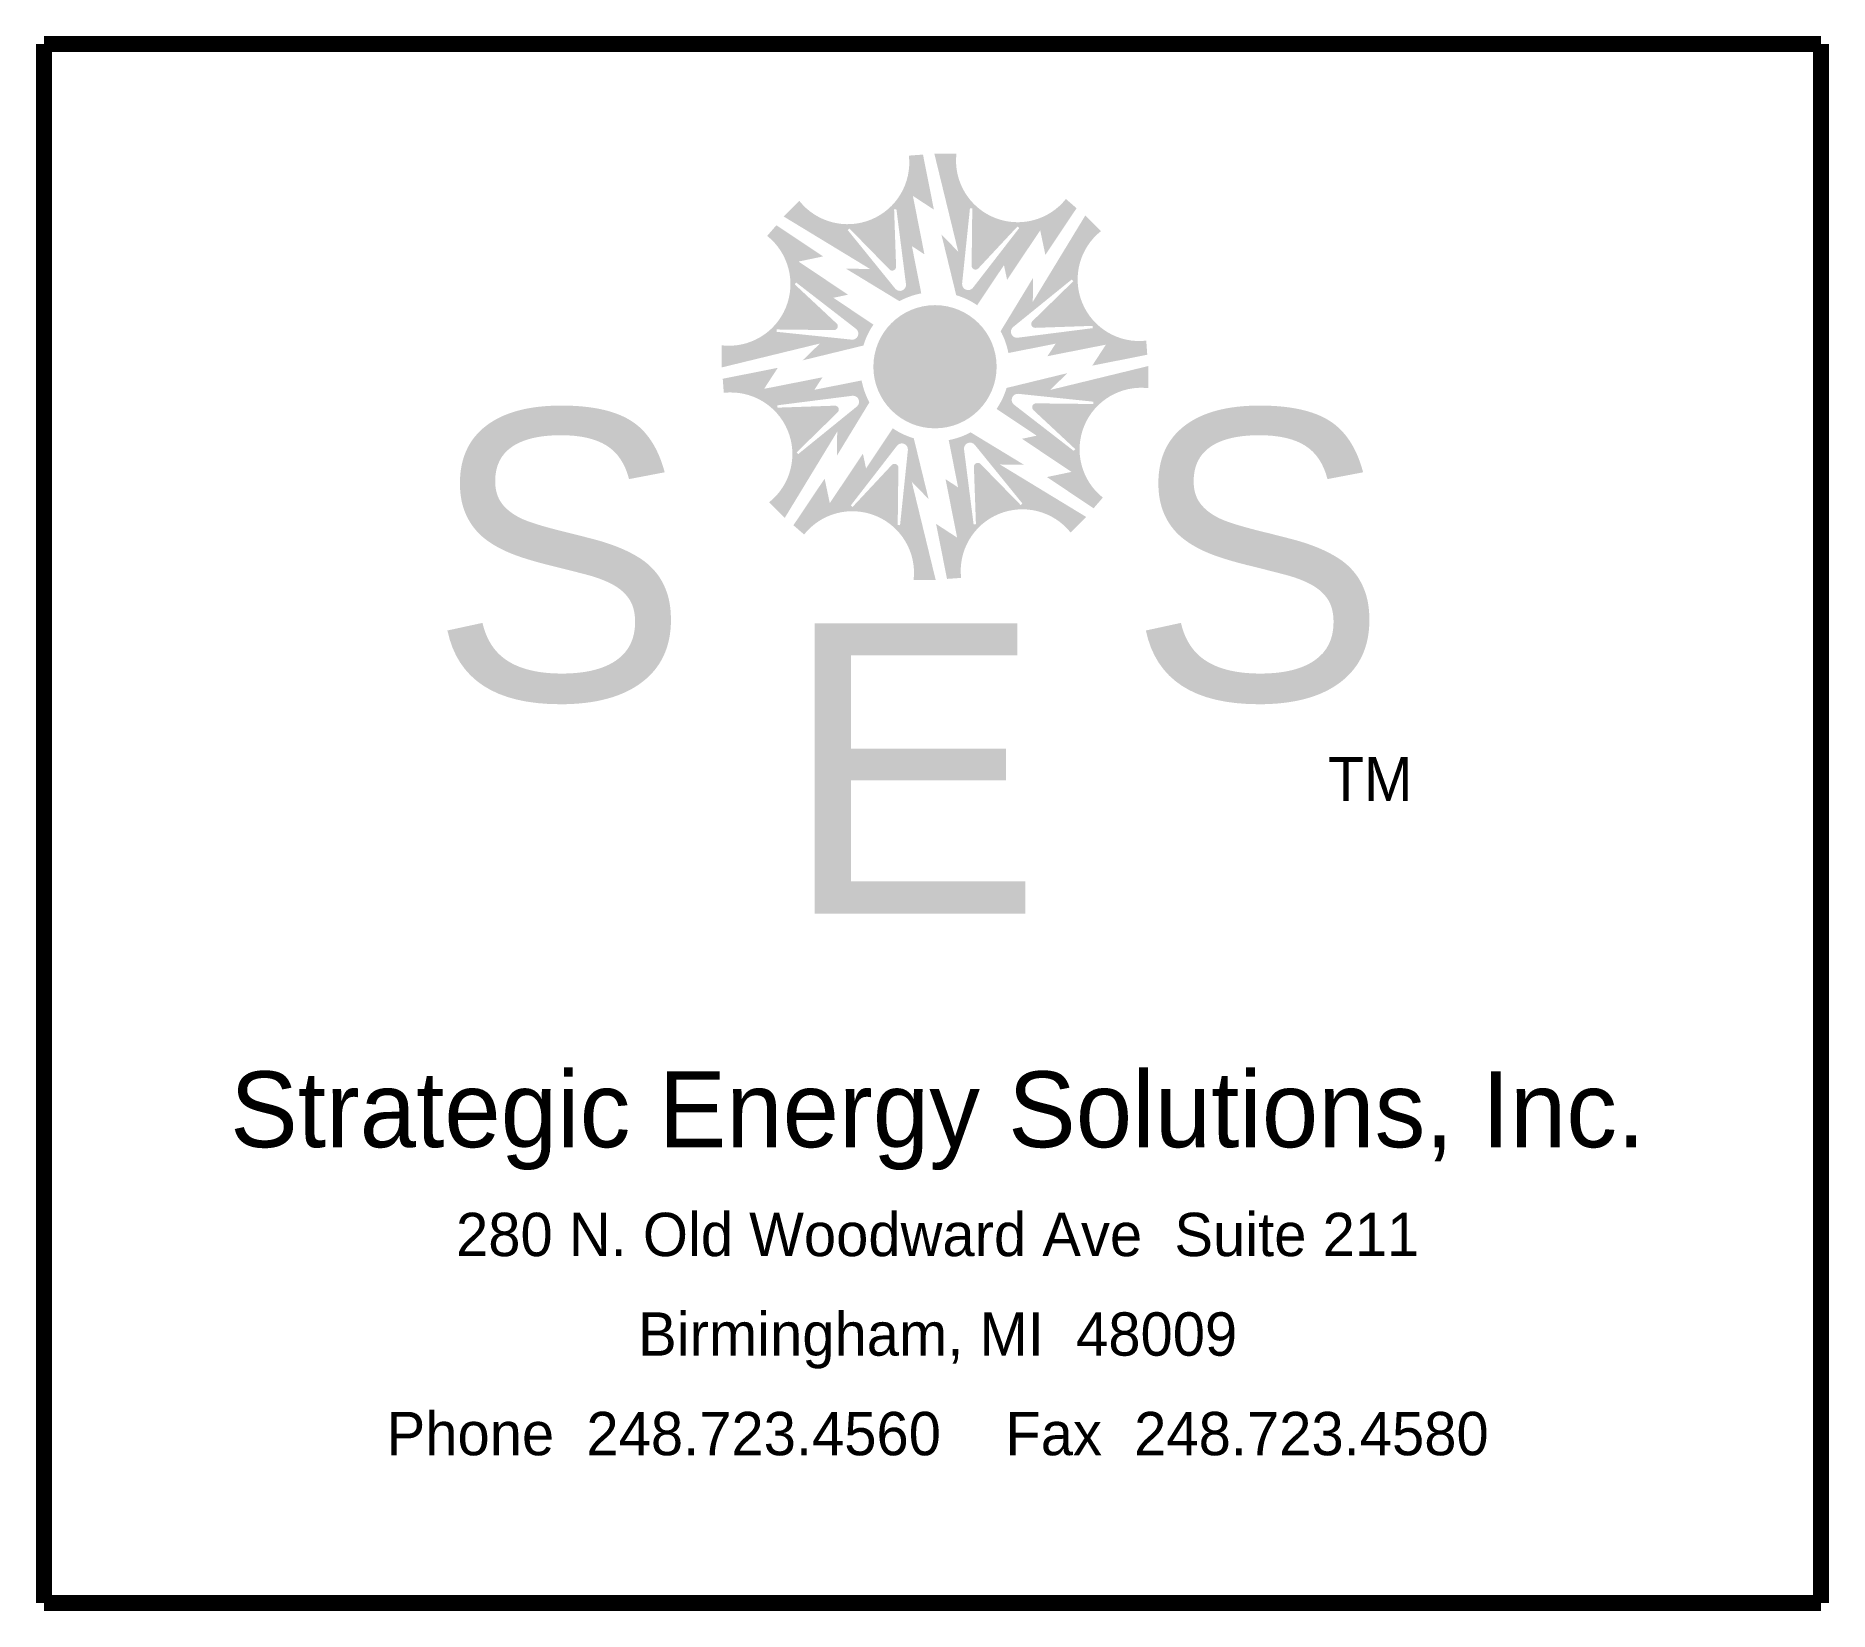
# Model space of a CAD drawing. Extents: x 3798.27 to 3801.72, y 1983.45 to 1986.49.
import ezdxf
from ezdxf.enums import TextEntityAlignment as Align

# ---------------------------------------------------------------- set-up
doc = ezdxf.new("R2010")
doc.units = 0
doc.header["$LTSCALE"] = 22
doc.header["$MEASUREMENT"] = 0
doc.layers.add('TB', color=5, linetype='CONTINUOUS')
doc.layers.add('TEXT', color=1, linetype='CONTINUOUS')
doc.styles.add('SES', font='HANDGOTN.TTF', dxfattribs={"height": 16})

msp = doc.modelspace()

# ---------------------------------------------------------------- hatches: boundary and pattern name
at = {"layer": 'TEXT'}
h = msp.add_hatch(color=256, dxfattribs=at)
h.paths.add_polyline_path([(3799.9603, 1986.1772), (3800.0007, 1986.1508), (3799.9797, 1986.2567), (3799.9526, 1986.2547, -0.753595), (3799.742, 1986.1676), (3799.712, 1986.1375), (3799.878, 1986.0366), (3799.8315, 1986.0373), (3799.9344, 1985.9747, -0.078137), (3799.9764, 1985.9897), (3799.9584, 1986.0806), (3799.9825, 1986.0648)])
h.paths.add_polyline_path([(3799.9286, 1986.1517), (3799.947, 1986.0073, -0.733651), (3799.9266, 1985.9985), (3799.8349, 1986.1116), (3799.8382, 1986.1146), (3799.9154, 1986.0356, 0.658426), (3799.928, 1986.041), (3799.9242, 1986.1514)], flags=16)
h = msp.add_hatch(color=256, dxfattribs=at)
h.paths.add_polyline_path([(3800.2051, 1986.111), (3800.215, 1986.0638), (3800.275, 1986.1535), (3800.2545, 1986.1713, -0.753595), (3800.044, 1986.2585), (3800.0015, 1986.2585), (3800.0475, 1986.0698), (3800.0151, 1986.1031), (3800.0436, 1985.9862, -0.078137), (3800.0839, 1985.967), (3800.1354, 1986.044), (3800.1414, 1986.0158)])
h.paths.add_polyline_path([(3800.1647, 1986.1154), (3800.0756, 1986.0003, -0.733651), (3800.0549, 1986.0085), (3800.07, 1986.1533), (3800.0745, 1986.1531), (3800.0732, 1986.0427, 0.658426), (3800.086, 1986.0376), (3800.1613, 1986.1183)], flags=16)
h = msp.add_hatch(color=256, dxfattribs=at)
h.paths.add_polyline_path([(3800.3314, 1985.8911), (3800.3051, 1985.8507), (3800.4109, 1985.8717), (3800.409, 1985.8988, -0.753595), (3800.3218, 1986.1094), (3800.2917, 1986.1394), (3800.1908, 1985.9734), (3800.1915, 1986.0199), (3800.129, 1985.917, -0.078137), (3800.1439, 1985.875), (3800.2348, 1985.893), (3800.219, 1985.8689)])
h.paths.add_polyline_path([(3800.3059, 1985.9228), (3800.1615, 1985.9044, -0.733651), (3800.1528, 1985.9248), (3800.2658, 1986.0165), (3800.2688, 1986.0132), (3800.1898, 1985.936, 0.658426), (3800.1952, 1985.9234), (3800.3056, 1985.9272)], flags=16)
h = msp.add_hatch(color=256, dxfattribs=at)
h.paths.add_polyline_path([(3799.7404, 1986.0509), (3799.7876, 1986.0608), (3799.6979, 1986.1208), (3799.6801, 1986.1003, -0.753595), (3799.5929, 1985.8897), (3799.5929, 1985.8473), (3799.7816, 1985.8933), (3799.7483, 1985.8609), (3799.8652, 1985.8894, -0.078137), (3799.8844, 1985.9296), (3799.8074, 1985.9812), (3799.8356, 1985.9872)])
h.paths.add_polyline_path([(3799.736, 1986.0105), (3799.8511, 1985.9214, -0.733651), (3799.8429, 1985.9007), (3799.6981, 1985.9158), (3799.6983, 1985.9203), (3799.8087, 1985.919, 0.658426), (3799.8138, 1985.9317), (3799.7331, 1986.0071)], flags=16)
h = msp.add_hatch(color=256, dxfattribs=at)
edge = h.paths.add_edge_path()
edge.add_arc((3800.0028, 1985.8486), 0.1185, 0, 360)
h = msp.add_hatch(color=256, dxfattribs=at)
h.paths.add_polyline_path([(3799.6742, 1985.8061), (3799.7005, 1985.8465), (3799.5947, 1985.8255), (3799.5967, 1985.7984, -0.753595), (3799.6838, 1985.5878), (3799.7139, 1985.5578), (3799.8148, 1985.7238), (3799.8141, 1985.6773), (3799.8767, 1985.7801, -0.078137), (3799.8617, 1985.8222), (3799.7708, 1985.8042), (3799.7866, 1985.8283)])
h.paths.add_polyline_path([(3799.6997, 1985.7744), (3799.8441, 1985.7928, -0.733651), (3799.8528, 1985.7723), (3799.7398, 1985.6806), (3799.7368, 1985.6839), (3799.8158, 1985.7611, 0.658426), (3799.8104, 1985.7737), (3799.7, 1985.7699)], flags=16)
h = msp.add_hatch(color=256, dxfattribs=at)
h.paths.add_polyline_path([(3800.2652, 1985.6463), (3800.218, 1985.6364), (3800.3077, 1985.5763), (3800.3255, 1985.5969, -0.753595), (3800.4127, 1985.8074), (3800.4127, 1985.8499), (3800.224, 1985.8039), (3800.2574, 1985.8363), (3800.1404, 1985.8078, -0.078137), (3800.1212, 1985.7675), (3800.1983, 1985.716), (3800.1701, 1985.71)])
h.paths.add_polyline_path([(3800.2696, 1985.6867), (3800.1545, 1985.7758, -0.733651), (3800.1628, 1985.7965), (3800.3075, 1985.7814), (3800.3073, 1985.7769), (3800.1969, 1985.7782, 0.658426), (3800.1918, 1985.7654), (3800.2725, 1985.6901)], flags=16)
h = msp.add_hatch(color=256, dxfattribs=at)
h.paths.add_polyline_path([(3799.8005, 1985.5862), (3799.7906, 1985.6333), (3799.7306, 1985.5437), (3799.7511, 1985.5259, -0.753595), (3799.9617, 1985.4386), (3800.0041, 1985.4386), (3799.9581, 1985.6274), (3799.9905, 1985.594), (3799.962, 1985.711, -0.078137), (3799.9217, 1985.7301), (3799.8702, 1985.6531), (3799.8642, 1985.6813)])
h.paths.add_polyline_path([(3799.8409, 1985.5818), (3799.93, 1985.6969, -0.733651), (3799.9507, 1985.6886), (3799.9356, 1985.5438), (3799.9311, 1985.5441), (3799.9324, 1985.6545, 0.658426), (3799.9197, 1985.6596), (3799.8443, 1985.5789)], flags=16)
h = msp.add_hatch(color=256, dxfattribs=at)
h.paths.add_polyline_path([(3800.0453, 1985.52), (3800.0049, 1985.5463), (3800.0259, 1985.4405), (3800.053, 1985.4424, -0.753595), (3800.2636, 1985.5296), (3800.2936, 1985.5596), (3800.1276, 1985.6606), (3800.1741, 1985.6599), (3800.0713, 1985.7224, -0.078137), (3800.0292, 1985.7075), (3800.0472, 1985.6166), (3800.0231, 1985.6323)])
h.paths.add_polyline_path([(3800.077, 1985.5455), (3800.0586, 1985.6899, -0.733651), (3800.0791, 1985.6986), (3800.1708, 1985.5856), (3800.1675, 1985.5826), (3800.0903, 1985.6616, 0.658426), (3800.0776, 1985.6562), (3800.0815, 1985.5458)], flags=16)

# ---------------------------------------------------------------- linework, layer by layer
at = {"layer": 'TB', "const_width": 0.0312}
for points in [[(3798.2897, 1986.4695), (3798.2897, 1983.4705)], [(3801.7063, 1986.4695), (3801.7063, 1983.4705)]]:
    msp.add_lwpolyline(points, dxfattribs=at)
at = {"layer": 'TB', "linetype": 'CONTINUOUS', "const_width": 0.0312}
for points in [[(3798.2897, 1986.4695), (3801.7063, 1986.4695)], [(3798.2897, 1983.4705), (3801.7063, 1983.4705)]]:
    msp.add_lwpolyline(points, dxfattribs=at)

# ---------------------------------------------------------------- texts
at = {"layer": 'TEXT', "style": 'SES'}
for s, p in [('S', (3799.0314, 1985.2073)), ('S', (3800.3743, 1985.2073)), ('E', (3799.7103, 1984.7967))]:
    msp.add_text(s, height=0.5583, dxfattribs=at).set_placement(p)
at = {"layer": 'TEXT'}
msp.add_text('TM', height=0.08418, dxfattribs=at).set_placement((3800.7586, 1985.0135))
at = {"layer": 'TEXT', "style": 'SES'}
for s, height, p in [('Strategic Energy Solutions, Inc.', 0.145833, (3800.0079, 1984.3473)), ('280 N. Old Woodward Ave  Suite 211', 0.083333, (3800.0079, 1984.1378)), ('Birmingham, MI  48009', 0.083333, (3800.0079, 1983.9463)), ('Phone  248.723.4560    Fax  248.723.4580', 0.083333, (3800.0079, 1983.7548))]:
    msp.add_text(s, height=height, dxfattribs=at).set_placement(p, align=Align.CENTER)

doc.saveas('drawing.dxf')
